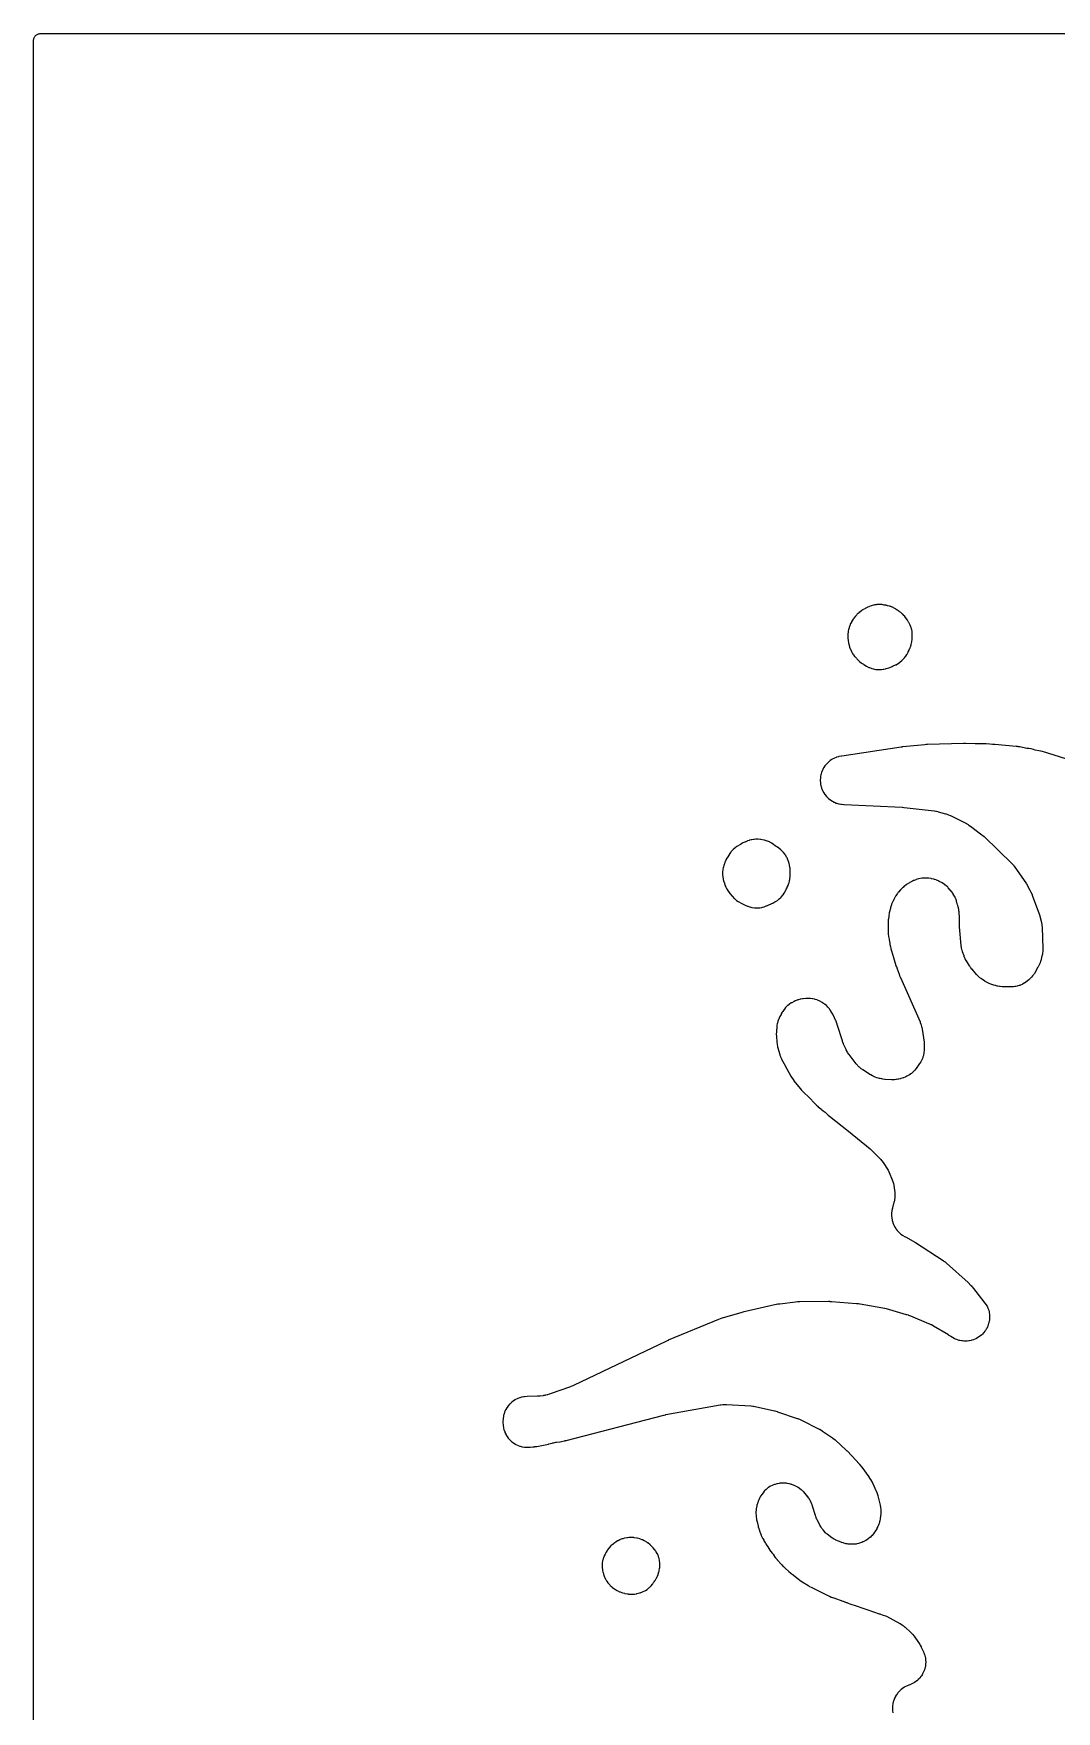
# Model space of a CAD drawing. Header units: millimetres. Extents: x 0 to 300, y 0 to 300.
# Drawn here: x -0.1 to 117.7, y 107 to 300.1 of the extents above; entities that cross this region are included whole.
import ezdxf

# ---------------------------------------------------------------- set-up
doc = ezdxf.new("R2010")
doc.units = ezdxf.units.MM
doc.layers.add('CUT', color=7, linetype='CONTINUOUS')

msp = doc.modelspace()

# ---------------------------------------------------------------- linework, layer by layer
at = {"layer": 'CUT'}
for points in [[(-0.05, 0.7696), (-0.05, 299.2304), (-0.0452, 299.3283), (-0.0337, 299.4059), (-0.0146, 299.4819), (0.0118, 299.5558), (0.0453, 299.6267), (0.0856, 299.6939), (0.1323, 299.7569), (0.185, 299.815), (0.2431, 299.8677), (0.3061, 299.9144), (0.3733, 299.9547), (0.4442, 299.9882), (0.5181, 300.0146), (0.5941, 300.0337), (0.6717, 300.0452), (0.7696, 300.05), (299.2289, 300.05)], [(118.7454, 216.6134), (116.0347, 217.4322), (116.0195, 217.4366), (115.8472, 217.4841), (115.8165, 217.4917), (115.642, 217.5306), (115.6265, 217.5338), (115.2155, 217.6148), (115.0306, 217.6672), (115.0049, 217.674), (114.7613, 217.7323), (114.7091, 217.7425), (114.4615, 217.7804), (114.4352, 217.7838), (114.2575, 217.8035), (113.4468, 217.9633), (113.4306, 217.9662), (113.2461, 217.9977), (113.2134, 218.0024), (113.0276, 218.0242), (113.0111, 218.0259), (110.5476, 218.251), (110.5379, 218.2518), (110.4193, 218.2608), (110.3988, 218.2621), (110.29, 218.2668), (110.28, 218.2672), (109.9927, 218.2753), (109.5534, 218.3144), (109.5375, 218.3156), (109.3581, 218.3271), (109.3263, 218.3284), (109.1466, 218.331), (109.1307, 218.331), (108.3147, 218.3224), (107.1938, 218.354), (107.1854, 218.3541), (107.0827, 218.3557), (107.065, 218.3557), (106.9711, 218.3545), (106.9624, 218.3543), (102.8285, 218.2455), (102.8171, 218.2451), (102.6777, 218.239), (102.6536, 218.2374), (102.5263, 218.227), (102.5145, 218.2259), (99.9924, 217.9722), (99.985, 217.9714), (99.8944, 217.9612), (99.8787, 217.9593), (99.796, 217.9479), (99.7884, 217.9468), (92.9433, 216.9217), (92.9123, 216.9163), (92.6219, 216.8581), (92.5609, 216.8427), (92.3585, 216.781), (92.2994, 216.7597), (92.1039, 216.6785), (92.0472, 216.6515), (91.8607, 216.5514), (91.8068, 216.5191), (91.631, 216.4012), (91.5806, 216.3637), (91.4172, 216.2291), (91.3707, 216.1869), (91.2213, 216.037), (91.1792, 215.9903), (91.0452, 215.8265), (91.0079, 215.776), (90.8906, 215.5998), (90.8584, 215.5458), (90.759, 215.359), (90.7322, 215.3021), (90.6516, 215.1064), (90.6305, 215.0472), (90.5694, 214.8446), (90.5543, 214.7836), (90.5134, 214.5759), (90.5043, 214.5138), (90.484, 214.3031), (90.481, 214.2403), (90.4814, 214.0287), (90.4846, 213.9659), (90.5058, 213.7553), (90.5152, 213.6932), (90.5569, 213.4857), (90.5723, 213.4248), (90.6341, 213.2224), (90.6554, 213.1633), (90.7369, 212.9679), (90.7638, 212.9112), (90.864, 212.7247), (90.8964, 212.6709), (91.0144, 212.4952), (91.052, 212.4448), (91.1866, 212.2815), (91.2289, 212.235), (91.3789, 212.0857), (91.4256, 212.0436), (91.5895, 211.9097), (91.6401, 211.8724), (91.8163, 211.7553), (91.8703, 211.7231), (92.0572, 211.6238), (92.1141, 211.5971), (92.3098, 211.5166), (92.369, 211.4955), (92.5717, 211.4346), (92.6327, 211.4195), (92.8404, 211.3787), (92.9026, 211.3697), (93.1975, 211.3414), (93.2288, 211.3392), (99.9013, 211.0289), (99.935, 211.0268), (100.0972, 211.0135), (100.1308, 211.0102), (103.5856, 210.6053), (103.6215, 210.6004), (103.7766, 210.5762), (103.8477, 210.5624), (104.0006, 210.5266), (104.0357, 210.5177), (104.9033, 210.2798), (104.9491, 210.266), (105.1457, 210.2014), (105.2348, 210.1671), (105.424, 210.0833), (105.4672, 210.0629), (107.2867, 209.146), (107.3263, 209.1249), (107.4959, 209.0292), (107.572, 208.9814), (107.7319, 208.8704), (107.7682, 208.8438), (108.9058, 207.9717), (109.3175, 207.6528), (112.5514, 204.5131), (112.7366, 204.3153), (112.767, 204.2755), (112.7911, 204.2427), (114.1973, 202.2339), (114.5972, 201.5021), (114.7194, 201.2689), (114.846, 200.9914), (114.8724, 200.9274), (115.7177, 198.6532), (115.9204, 197.759), (115.9293, 197.7152), (115.9632, 197.5247), (115.9748, 197.4362), (115.9909, 197.2434), (115.9936, 197.1988), (116.0822, 194.7916), (116.0827, 194.7444), (116.0802, 194.5404), (116.0744, 194.4463), (116.0545, 194.2669), (116.0396, 194.1739), (115.9973, 193.9742), (115.9864, 193.9284), (115.8377, 193.3643), (115.8255, 193.3221), (115.7687, 193.1408), (115.7387, 193.0584), (115.6741, 192.9033), (115.6367, 192.824), (115.5479, 192.656), (115.5265, 192.6177), (115.1093, 191.9088), (115.0827, 191.8663), (115.0321, 191.7898), (114.9469, 191.6748), (114.9153, 191.6345), (114.7739, 191.4637), (114.7046, 191.3885), (114.5642, 191.2516), (114.4872, 191.1842), (114.3129, 191.0472), (114.2719, 191.0166), (113.9608, 190.7979), (113.9224, 190.7723), (113.7631, 190.6714), (113.6977, 190.6409), (113.5118, 190.5651), (113.4684, 190.5486), (113.4215, 190.532), (113.3814, 190.5189), (113.2067, 190.4657), (113.125, 190.4447), (112.9668, 190.4115), (112.8836, 190.3978), (112.7232, 190.3785), (112.6391, 190.3721), (112.4565, 190.3664), (112.4143, 190.366), (111.4449, 190.378), (111.3977, 190.3797), (111.1939, 190.3923), (111.1002, 190.4027), (110.9218, 190.4314), (110.8296, 190.451), (110.6321, 190.5031), (110.5868, 190.5162), (110.1747, 190.647), (110.1309, 190.662), (109.9697, 190.7219), (109.4517, 190.9909), (109.4465, 190.9941), (109.4077, 191.0191), (109.0217, 191.2811), (108.9875, 191.3054), (108.8414, 191.4142), (108.7762, 191.4674), (108.6559, 191.5745), (108.5956, 191.6332), (108.4707, 191.7658), (108.4426, 191.797), (107.9405, 192.3793), (107.9155, 192.4095), (107.8097, 192.5428), (107.7635, 192.6062), (107.669, 192.7476), (107.6479, 192.7807), (107.2905, 193.3663), (107.2664, 193.4081), (107.1666, 193.5919), (107.1248, 193.6789), (107.0439, 193.8718), (107.0264, 193.9168), (106.8536, 194.3949), (106.8407, 194.4332), (106.7882, 194.5999), (106.7673, 194.6778), (106.7334, 194.8287), (106.7191, 194.9081), (106.6953, 195.0812), (106.6907, 195.1213), (106.4864, 197.2757), (106.4836, 198.4719), (106.4832, 198.4948), (106.4734, 198.7524), (106.47, 198.7978), (106.4419, 199.0541), (106.439, 199.0767), (106.4222, 199.1923), (106.4174, 199.2206), (106.3662, 199.4867), (106.3529, 199.5426), (106.2994, 199.7288), (106.2811, 199.7832), (106.2206, 199.9395), (106.217, 199.9642), (106.2055, 200.0242), (106.157, 200.2242), (106.1398, 200.2828), (106.0725, 200.4772), (106.0498, 200.5339), (105.9496, 200.7533), (105.9204, 200.8096), (105.786, 201.0401), (105.75, 201.0952), (105.5671, 201.3456), (105.547, 201.3717), (105.4626, 201.4756), (105.4381, 201.5041), (105.1988, 201.7657), (105.1448, 201.8181), (104.8766, 202.0498), (104.8474, 202.0735), (104.7829, 202.1229), (104.7561, 202.1424), (104.4992, 202.3188), (104.4429, 202.3534), (104.1692, 202.5023), (104.1398, 202.5174), (104.1072, 202.533), (104.0822, 202.5443), (103.8448, 202.6458), (103.7936, 202.6652), (103.6183, 202.723), (103.5656, 202.7379), (103.5444, 202.7429), (103.5086, 202.754), (103.2938, 202.8085), (103.2293, 202.8214), (102.9327, 202.8649), (102.8641, 202.8712), (102.5344, 202.8837), (102.4624, 202.8824), (102.2207, 202.8643), (102.1493, 202.8549), (101.8319, 202.7948), (101.7677, 202.7792), (101.5155, 202.7038), (101.4589, 202.684), (101.2715, 202.6082), (101.217, 202.5832), (101.0932, 202.519), (101.0791, 202.513), (101.015, 202.4814), (100.9402, 202.4392), (100.9389, 202.4386), (100.7796, 202.3555), (100.7487, 202.3383), (100.4622, 202.1681), (100.4034, 202.1287), (100.1375, 201.928), (100.1098, 201.9059), (99.9998, 201.813), (99.9741, 201.79), (99.738, 201.5677), (99.6905, 201.5179), (99.4797, 201.2715), (99.458, 201.2447), (99.3538, 201.1087), (99.3361, 201.0845), (99.175, 200.8527), (99.1432, 200.802), (99.0441, 200.6263), (99.0172, 200.5728), (98.9539, 200.4313), (98.8462, 200.2409), (98.8136, 200.1747), (98.6839, 199.8674), (98.6595, 199.7991), (98.5688, 199.4911), (98.5525, 199.4218), (98.5418, 199.3613), (98.5037, 199.2452), (98.4892, 199.1908), (98.4838, 199.1737), (98.4694, 199.1195), (98.4125, 198.861), (98.407, 198.8334), (98.3521, 198.5188), (98.3472, 198.485), (98.3088, 198.165), (98.3043, 198.0968), (98.3038, 198.0523), (98.299, 198.0098), (98.2955, 197.9622), (98.2871, 197.7369), (98.2867, 197.713), (98.2871, 196.7795), (98.2877, 196.7524), (98.2986, 196.4977), (98.3032, 196.4438), (98.3355, 196.1909), (98.3395, 196.1642), (98.3964, 195.8315), (98.398, 195.8144), (98.4082, 195.7465), (98.4252, 195.6635), (98.5363, 195.0137), (98.5407, 194.9905), (98.5864, 194.7723), (98.5978, 194.7264), (98.6595, 194.5122), (98.6664, 194.4896), (98.9161, 193.729), (99.0513, 193.2113), (99.0579, 193.1879), (99.1242, 192.9684), (99.14, 192.9224), (99.2228, 192.7086), (99.232, 192.6861), (99.3426, 192.4298), (99.5406, 191.8267), (99.5458, 191.8116), (99.6066, 191.6408), (99.6181, 191.6108), (99.6875, 191.4433), (99.6938, 191.4286), (101.9588, 186.321), (101.9776, 186.2757), (102.0536, 186.0775), (102.084, 185.9843), (102.1394, 185.7794), (102.151, 185.7317), (102.199, 185.5098), (102.4206, 183.9821), (102.439, 183.2818), (102.4391, 183.2378), (102.4378, 183.1713), (102.3966, 182.704), (102.3963, 182.7011), (102.3629, 182.5391), (102.3412, 182.4537), (102.2921, 182.2922), (102.2626, 182.2092), (102.199, 182.0529), (102.162, 181.9729), (102.0843, 181.8231), (102.0401, 181.7469), (101.9371, 181.5862), (101.9124, 181.5497), (101.5134, 180.9865), (101.4853, 180.9488), (101.3596, 180.7887), (101.2981, 180.7177), (101.1736, 180.5876), (101.1055, 180.523), (100.9575, 180.396), (100.8869, 180.3408), (100.744, 180.2396), (100.6723, 180.1935), (100.5312, 180.1113), (100.4557, 180.0717), (100.3079, 180.0024), (100.2292, 179.9697), (100.0558, 179.9064), (100.0154, 179.8927), (99.73, 179.8027), (99.688, 179.7905), (99.5051, 179.7419), (99.4197, 179.7233), (99.2547, 179.6952), (99.168, 179.6844), (99.0011, 179.6714), (98.9138, 179.6686), (98.7245, 179.6711), (98.6809, 179.6727), (97.9435, 179.7161), (97.8923, 179.7205), (97.6715, 179.7454), (97.5703, 179.7624), (97.3534, 179.8107), (97.3036, 179.8232), (97.0413, 179.8966), (96.9963, 179.9103), (96.8032, 179.9747), (96.7156, 180.0087), (96.5511, 180.0821), (96.4673, 180.1245), (96.2904, 180.2253), (96.2501, 180.2495), (95.3555, 180.8186), (95.3202, 180.8421), (95.1698, 180.9474), (95.1026, 180.999), (94.9784, 181.1035), (94.916, 181.1608), (94.8014, 181.2758), (94.7443, 181.3384), (94.6267, 181.4794), (94.6003, 181.5125), (93.788, 182.5788), (93.7566, 182.6226), (93.6259, 182.8157), (93.5706, 182.9081), (93.4624, 183.1147), (93.4387, 183.1631), (93.1625, 183.7708), (93.1398, 183.8252), (93.038, 184.0916), (93.0186, 184.1474), (92.4685, 185.9035), (92.4611, 185.9258), (92.3723, 186.1766), (92.355, 186.2203), (92.354, 186.2225), (92.3503, 186.2375), (92.333, 186.2947), (92.2659, 186.4847), (92.2433, 186.54), (92.125, 186.7959), (92.1118, 186.8228), (91.9211, 187.1892), (91.9044, 187.2191), (91.7403, 187.4971), (91.7214, 187.5255), (91.7047, 187.5562), (91.6741, 187.607), (91.5628, 187.7732), (91.5276, 187.8209), (91.4015, 187.976), (91.3619, 188.0203), (91.222, 188.1631), (91.1785, 188.2035), (91.0259, 188.3327), (90.9789, 188.3689), (90.7496, 188.5292), (90.7249, 188.5456), (90.7036, 188.5591), (90.6764, 188.5754), (90.4161, 188.7223), (90.3594, 188.7507), (90.164, 188.8368), (90.1048, 188.8595), (89.9018, 188.9258), (89.8407, 188.9425), (89.6321, 188.9884), (89.5696, 188.9989), (89.3576, 189.024), (89.2943, 189.0283), (88.9955, 189.0339), (88.9638, 189.0337), (88.8331, 189.0296), (88.8014, 189.0278), (88.5026, 189.0037), (88.4395, 188.9954), (88.2288, 188.9571), (88.1669, 188.9426), (87.9611, 188.8835), (87.9009, 188.863), (87.6224, 188.7521), (87.5932, 188.7396), (87.49, 188.6925), (87.461, 188.6784), (87.1916, 188.5385), (87.136, 188.506), (86.9545, 188.3872), (86.9025, 188.3493), (86.7338, 188.2128), (86.6859, 188.1699), (86.5318, 188.0172), (86.4884, 187.9696), (86.3504, 187.8023), (86.312, 187.7506), (86.1602, 187.5231), (86.1351, 187.4876), (86.1043, 187.4396), (85.9941, 187.2495), (85.9793, 187.2247), (85.9648, 187.1991), (85.8336, 186.9545), (85.8082, 186.9014), (85.7973, 186.8757), (85.6924, 186.6513), (85.6709, 186.5997), (85.6064, 186.4227), (85.5895, 186.3694), (85.5435, 186.1981), (85.5306, 186.1395), (85.4901, 185.902), (85.4824, 185.8368), (85.468, 185.6195), (85.467, 185.5544), (85.468, 185.5262), (85.4625, 185.494), (85.4584, 185.467), (85.4256, 185.2116), (85.421, 185.1573), (85.4132, 184.9735), (85.4132, 184.9189), (85.4242, 184.6617), (85.426, 184.6345), (85.4775, 184.0338), (85.4802, 184.0086), (85.51, 183.7717), (85.5183, 183.7217), (85.5668, 183.4878), (85.5724, 183.4632), (85.7296, 182.8313), (85.7366, 182.8055), (85.8077, 182.5634), (85.8249, 182.5127), (85.89, 182.3445), (85.9114, 182.2955), (86.0219, 182.0686), (86.0341, 182.0447), (86.3231, 181.5091), (86.3639, 181.4283), (86.3875, 181.3857), (86.4076, 181.3525), (87.0816, 180.1032), (87.0956, 180.0787), (87.2322, 179.8503), (87.2632, 179.8031), (87.4194, 179.5877), (87.4365, 179.5652), (88.1484, 178.6688), (88.1636, 178.6504), (88.3096, 178.4799), (88.3419, 178.445), (88.5002, 178.2858), (88.5173, 178.2693), (89.2479, 177.5876), (89.7994, 176.9895), (89.8155, 176.9726), (90.0016, 176.7851), (90.0358, 176.7531), (90.2351, 176.5796), (90.253, 176.5646), (90.531, 176.3399), (90.6012, 176.2734), (90.6314, 176.2466), (90.807, 176.1002), (90.8228, 176.0875), (91.0242, 175.9301), (91.2558, 175.714), (91.266, 175.7047), (91.3819, 175.6011), (91.4027, 175.5833), (91.523, 175.4848), (91.5337, 175.4762), (93.7372, 173.7487), (96.2305, 171.7336), (97.416, 170.5483), (97.7181, 170.1458), (98.2752, 169.285), (98.2991, 169.2337), (98.3152, 169.1971), (98.8239, 167.9732), (98.9023, 167.7257), (98.932, 167.552), (98.9388, 167.5054), (99.038, 166.6834), (99.0424, 166.6378), (99.0568, 166.4403), (99.0591, 166.3489), (99.0551, 166.1737), (99.0486, 166.0825), (99.028, 165.9086), (99.0129, 165.8184), (98.971, 165.6248), (98.9602, 165.5803), (98.7875, 164.9339), (98.7803, 164.9038), (98.7186, 164.618), (98.7085, 164.5568), (98.6844, 164.3494), (98.6802, 164.2875), (98.6763, 164.0787), (98.6781, 164.0167), (98.6944, 163.8084), (98.7023, 163.7469), (98.7387, 163.5413), (98.7524, 163.4808), (98.8085, 163.2796), (98.8281, 163.2208), (98.9034, 163.026), (98.9285, 162.9693), (99.0224, 162.7827), (99.0529, 162.7287), (99.1643, 162.552), (99.1999, 162.5012), (99.3279, 162.3362), (99.3682, 162.2891), (99.5116, 162.1372), (99.5563, 162.0943), (99.7137, 161.957), (99.7624, 161.9185), (99.9323, 161.7971), (99.9811, 161.7657), (99.9816, 161.7653), (99.9821, 161.765), (99.9844, 161.7635), (99.987, 161.7621), (100.2404, 161.6078), (100.2683, 161.5918), (101.4337, 160.9602), (104.6145, 158.8783), (104.6459, 158.8569), (104.7801, 158.7612), (104.8402, 158.7147), (104.9664, 158.6087), (104.995, 158.5837), (107.4766, 156.3266), (107.7968, 156.0178), (107.8226, 155.992), (107.9321, 155.8781), (107.9806, 155.8237), (108.0811, 155.7018), (108.1037, 155.6733), (109.6795, 153.6075), (109.7302, 153.4997), (109.7666, 153.411), (109.8277, 153.2379), (109.8551, 153.1461), (109.8986, 152.9678), (109.9167, 152.8737), (109.9423, 152.692), (109.9509, 152.5966), (109.9582, 152.4131), (109.9572, 152.3174), (109.9462, 152.1341), (109.9357, 152.0389), (109.9065, 151.8577), (109.8866, 151.764), (109.8395, 151.5866), (109.8103, 151.4953), (109.7457, 151.3235), (109.7076, 151.2356), (109.6262, 151.0711), (109.5795, 150.9875), (109.4821, 150.8319), (109.4273, 150.7533), (109.3149, 150.6082), (109.2525, 150.5355), (109.1262, 150.4023), (109.0569, 150.3361), (108.9179, 150.2162), (108.8424, 150.1573), (108.6921, 150.0518), (108.6111, 150.0008), (108.4511, 149.9108), (108.3654, 149.868), (108.1972, 149.7945), (108.1076, 149.7605), (107.933, 149.704), (107.8404, 149.6792), (107.661, 149.6404), (107.5665, 149.6249), (107.3841, 149.6042), (107.2885, 149.5982), (107.105, 149.5958), (107.0092, 149.5993), (106.8264, 149.6152), (106.7314, 149.6283), (106.5511, 149.6623), (106.4579, 149.6848), (106.2819, 149.7367), (106.1914, 149.7683), (106.0214, 149.8375), (105.9346, 149.878), (105.7723, 149.9637), (105.69, 150.0127), (105.517, 150.1275), (105.4962, 150.142), (105.4909, 150.1457), (105.473, 150.158), (105.4556, 150.1695), (105.2491, 150.3014), (105.2307, 150.3127), (103.4997, 151.3371), (103.4805, 151.3481), (103.2614, 151.4677), (103.222, 151.4875), (102.9952, 151.5918), (102.9749, 151.6007), (100.8971, 152.4702), (100.8792, 152.4774), (100.6752, 152.5556), (100.6387, 152.5684), (100.4304, 152.6341), (100.4119, 152.6397), (98.0864, 153.2972), (98.0708, 153.3013), (97.8942, 153.3465), (97.8628, 153.3537), (97.6842, 153.3899), (97.6683, 153.3929), (95.0603, 153.8535), (95.045, 153.856), (94.8719, 153.8823), (94.8412, 153.8862), (94.667, 153.904), (94.6516, 153.9054), (91.7714, 154.1305), (91.758, 154.1314), (91.6064, 154.1401), (91.5795, 154.1411), (91.4277, 154.1433), (91.4143, 154.1434), (88.1211, 154.1239), (88.1024, 154.1235), (87.8914, 154.1161), (87.8541, 154.1137), (87.6438, 154.094), (87.6252, 154.092), (85.829, 153.8705), (85.8136, 153.8684), (85.639, 153.8425), (85.6082, 153.8372), (85.4351, 153.8029), (85.4198, 153.7996), (81.7074, 152.9685), (81.6975, 152.9662), (81.5763, 152.937), (81.5554, 152.9317), (81.4454, 152.9012), (81.4353, 152.8983), (79.1737, 152.2325), (79.1575, 152.2275), (78.9753, 152.1686), (78.9433, 152.1573), (78.7645, 152.0888), (78.7487, 152.0826), (72.9747, 149.6941), (72.967, 149.6909), (72.8731, 149.6506), (72.8569, 149.6434), (72.772, 149.6042), (72.7642, 149.6005), (62.0691, 144.4817), (62.0205, 144.4601), (61.7829, 144.3621), (61.7331, 144.3432), (59.3778, 143.5219), (59.3772, 143.5216), (59.3124, 143.499), (59.2731, 143.4861), (59.0783, 143.4273), (59.0402, 143.4166), (58.8742, 143.3738), (58.7968, 143.3572), (58.6278, 143.3283), (58.5887, 143.3224), (58.2612, 143.2801), (58.2135, 143.2751), (57.9827, 143.2569), (57.9349, 143.2543), (56.7623, 143.2207), (56.7315, 143.219), (56.4417, 143.1967), (56.3805, 143.189), (56.1759, 143.1532), (56.1157, 143.1396), (55.9155, 143.0843), (55.8569, 143.065), (55.663, 142.9907), (55.6065, 142.9659), (55.4206, 142.8732), (55.3668, 142.8431), (55.1907, 142.7329), (55.1401, 142.6978), (54.9754, 142.5712), (54.9284, 142.5313), (54.7766, 142.3895), (54.7336, 142.3453), (54.5962, 142.1895), (54.5577, 142.1413), (54.4359, 141.9731), (54.4022, 141.9214), (54.2972, 141.7422), (54.2686, 141.6876), (54.1813, 141.4991), (54.1582, 141.442), (54.0894, 141.246), (54.0718, 141.1869), (54.0223, 140.9852), (54.0105, 140.9246), (53.9805, 140.7191), (53.9746, 140.6577), (53.9606, 140.3674), (53.9599, 140.3365), (53.9599, 140.2675), (53.9606, 140.2363), (53.9749, 139.9428), (53.981, 139.8807), (54.0116, 139.673), (54.0236, 139.6118), (54.0743, 139.4081), (54.0922, 139.3484), (54.1625, 139.1505), (54.1861, 139.0928), (54.2753, 138.9027), (54.3045, 138.8476), (54.4117, 138.6671), (54.4461, 138.6151), (54.5703, 138.4459), (54.6096, 138.3975), (54.7498, 138.2411), (54.7936, 138.1968), (54.9483, 138.0548), (54.9962, 138.0149), (55.1639, 137.8887), (55.2155, 137.8537), (55.3948, 137.7443), (55.4495, 137.7145), (55.6385, 137.6231), (55.6959, 137.5987), (55.8929, 137.5262), (55.9524, 137.5075), (56.1556, 137.4544), (56.2166, 137.4416), (56.4239, 137.4086), (56.4859, 137.4018), (56.6955, 137.3891), (56.7578, 137.3883), (57.0514, 137.3991), (57.0826, 137.4011), (57.3901, 137.4274), (57.4079, 137.4292), (57.6092, 137.4522), (57.6447, 137.4572), (57.8444, 137.4914), (57.862, 137.4947), (59.1995, 137.7624), (59.23, 137.7692), (59.6091, 137.8645), (59.6393, 137.8729), (59.6839, 137.8865), (59.7743, 137.9093), (59.9493, 137.9444), (60.0415, 137.9583), (60.0965, 137.9639), (60.127, 137.9677), (60.5076, 138.0249), (60.5381, 138.0303), (60.9946, 138.1216), (61.0031, 138.1234), (61.1065, 138.1455), (61.1243, 138.1496), (61.2183, 138.1726), (61.227, 138.1748), (72.4723, 141.0889), (72.507, 141.0972), (72.6751, 141.1341), (72.71, 141.1411), (78.9671, 142.2755), (79.0244, 142.2841), (79.2734, 142.3139), (79.389, 142.3207), (79.6398, 142.3203), (79.6977, 142.3184), (82.5049, 142.144), (82.5424, 142.1409), (82.7049, 142.1244), (82.7796, 142.1138), (82.9403, 142.0846), (82.9772, 142.0771), (85.2118, 141.5793), (85.2634, 141.5663), (85.5107, 141.4967), (85.5614, 141.4808), (87.8302, 140.7037), (87.8887, 140.6815), (88.1674, 140.5653), (88.2243, 140.5393), (90.3479, 139.4864), (90.4079, 139.4539), (90.692, 139.287), (90.7496, 139.2503), (91.8859, 138.4688), (91.9394, 138.4292), (92.1907, 138.2294), (92.2413, 138.1862), (93.4644, 137.0671), (93.5405, 136.9822), (93.562, 136.9593), (94.1211, 136.3934), (94.9871, 135.4357), (95.0021, 135.4182), (95.2624, 135.0876), (96.0485, 133.987), (96.0796, 133.9408), (96.223, 133.7132), (96.2513, 133.6652), (96.5071, 133.2015), (96.8863, 132.4304), (96.9087, 132.3816), (96.9995, 132.1674), (97.0358, 132.0663), (97.1021, 131.8434), (97.116, 131.7915), (97.368, 130.7303), (97.3768, 130.6893), (97.411, 130.511), (97.4231, 130.4281), (97.4395, 130.2683), (97.4444, 130.1846), (97.4468, 130.024), (97.4443, 129.9403), (97.4312, 129.7592), (97.4272, 129.7174), (97.3651, 129.1852), (97.3578, 129.1347), (97.3206, 128.9172), (97.2981, 128.8178), (97.2451, 128.63), (97.2122, 128.5336), (97.1395, 128.3525), (97.0966, 128.2601), (96.9931, 128.0652), (96.968, 128.0208), (96.7455, 127.6504), (96.7207, 127.6113), (96.6092, 127.4446), (96.5541, 127.3702), (96.4418, 127.2329), (96.427, 127.2165), (96.4196, 127.2092), (96.3888, 127.1804), (96.2101, 127.0206), (96.1693, 126.9861), (95.9885, 126.8417), (95.9015, 126.7798), (95.7284, 126.6706), (95.635, 126.6187), (95.4268, 126.5178), (95.3781, 126.4959), (95.2589, 126.4461), (95.2095, 126.427), (94.9934, 126.3505), (94.8919, 126.3207), (94.6945, 126.2744), (94.5903, 126.256), (94.389, 126.2318), (94.2834, 126.2249), (94.0541, 126.2227), (94.0012, 126.2237), (93.899, 126.2283), (93.8562, 126.2312), (93.6713, 126.248), (93.5863, 126.2595), (93.4247, 126.2888), (93.3412, 126.3079), (93.1828, 126.3515), (93.1013, 126.378), (92.9274, 126.4431), (92.8876, 126.459), (92.2829, 126.7168), (92.2448, 126.734), (92.0815, 126.8121), (92.0078, 126.8514), (91.87, 126.9328), (91.8, 126.9784), (91.6527, 127.0837), (91.6193, 127.1087), (91.2751, 127.3781), (91.2314, 127.4144), (91.1727, 127.4663), (91.1294, 127.5089), (91.0942, 127.5455), (90.7967, 127.8711), (90.7641, 127.9087), (90.6759, 128.0159), (90.662, 128.0346), (90.561, 128.1859), (90.4757, 128.3351), (90.4529, 128.3774), (90.1097, 129.0537), (90.0916, 129.0912), (90.0171, 129.2552), (89.9861, 129.3324), (89.926, 129.5022), (89.913, 129.5418), (89.5822, 130.6254), (89.5717, 130.6568), (89.4652, 130.9505), (89.4394, 131.0115), (89.342, 131.2122), (89.31, 131.2703), (89.1454, 131.5357), (89.1272, 131.5634), (88.9996, 131.7472), (88.9795, 131.7745), (88.7833, 132.0273), (88.7389, 132.0787), (88.5804, 132.2434), (88.5308, 132.2897), (88.4779, 132.3341), (88.3372, 132.4648), (88.2937, 132.5017), (88.1414, 132.6197), (88.0947, 132.6526), (87.9325, 132.7565), (87.8975, 132.7767), (87.8891, 132.7822), (87.7086, 132.8859), (87.6536, 132.9141), (87.464, 132.9999), (87.4066, 133.0227), (87.2955, 133.0605), (87.2078, 133.0962), (87.1478, 133.1172), (86.9426, 133.1777), (86.8809, 133.1926), (86.6707, 133.2325), (86.6078, 133.2412), (86.3948, 133.2601), (86.3313, 133.2625), (86.1174, 133.2601), (86.054, 133.2563), (86.0235, 133.2529), (85.8267, 133.2399), (85.7619, 133.2322), (85.5451, 133.1954), (85.4814, 133.1812), (85.2694, 133.1225), (85.2075, 133.1019), (85.0027, 133.0219), (84.9431, 132.9951), (84.7475, 132.8946), (84.691, 132.8619), (84.5067, 132.742), (84.4538, 132.7037), (84.2826, 132.5657), (84.234, 132.5221), (84.0777, 132.3674), (84.0337, 132.3192), (83.8941, 132.1493), (83.8552, 132.0968), (83.7924, 132.0022), (83.7607, 131.9599), (83.6463, 131.7925), (83.6175, 131.7464), (83.5274, 131.5869), (83.5027, 131.5385), (83.396, 131.3055), (83.3852, 131.2806), (83.3444, 131.1806), (83.3397, 131.1683), (83.3116, 131.103), (83.2884, 131.0401), (83.2581, 130.943), (83.2512, 130.9237), (83.2354, 130.8737), (83.2277, 130.8452), (83.1936, 130.7355), (83.1757, 130.6637), (83.1113, 130.3208), (83.1055, 130.2842), (83.1006, 130.2459), (83.0971, 130.2113), (83.073, 129.8851), (83.0716, 129.8157), (83.0825, 129.5026), (83.089, 129.4312), (83.1382, 129.099), (83.1532, 129.0265), (83.2437, 128.6897), (83.2544, 128.6543), (83.2608, 128.635), (83.2748, 128.5552), (83.2801, 128.5285), (83.335, 128.2784), (83.3489, 128.2259), (83.4033, 128.0511), (83.4216, 128), (83.4548, 127.9182), (83.5248, 127.6627), (83.5479, 127.5939), (83.6748, 127.2767), (83.6892, 127.2434), (83.8408, 126.9192), (83.8522, 126.8961), (83.9639, 126.6802), (83.9894, 126.6354), (84.1181, 126.4292), (84.1322, 126.4076), (84.1786, 126.3395), (84.1808, 126.3353), (84.2033, 126.2942), (84.3388, 126.0672), (84.3512, 126.0473), (84.6357, 125.6081), (84.6467, 125.5918), (84.773, 125.4093), (84.7964, 125.3777), (84.9337, 125.2033), (84.9461, 125.188), (85.0401, 125.0758), (85.174, 124.8794), (85.1879, 124.8599), (85.3218, 124.6785), (85.3516, 124.6411), (85.4986, 124.4701), (85.5146, 124.4523), (86.0155, 123.9123), (86.0293, 123.8958), (86.0445, 123.8783), (86.2196, 123.6841), (86.2518, 123.6509), (86.4406, 123.4698), (86.4575, 123.4541), (86.8257, 123.1256), (86.8434, 123.1104), (87.0459, 122.9426), (87.0828, 122.9142), (87.2969, 122.7615), (87.3161, 122.7483), (87.4068, 122.6885), (87.931, 122.2483), (87.9473, 122.235), (88.134, 122.0885), (88.1678, 122.0636), (88.3637, 121.9296), (88.3812, 121.918), (89.0275, 121.5062), (89.0426, 121.4969), (89.2149, 121.3937), (89.2459, 121.3763), (89.4236, 121.2829), (89.4395, 121.2748), (91.5068, 120.2601), (91.5258, 120.2512), (91.7415, 120.1539), (91.7802, 120.138), (92.0018, 120.055), (92.0215, 120.048), (93.0679, 119.6949), (93.0998, 119.6804), (93.114, 119.6742), (93.2746, 119.6059), (93.3033, 119.5945), (93.4399, 119.5442), (93.5126, 119.5133), (93.526, 119.5078), (93.6782, 119.4474), (93.7053, 119.4373), (93.8601, 119.3838), (93.8738, 119.3792), (94.6135, 119.142), (95.4731, 118.8481), (95.9437, 118.6872), (97.2607, 118.2369), (97.3378, 118.2105), (97.3973, 118.1902), (97.6145, 118.1159), (98.1111, 117.9461), (98.1126, 117.9454), (99.6361, 117.1182), (99.6717, 117.0979), (99.8242, 117.0065), (99.8927, 116.9613), (100.0201, 116.8693), (100.0845, 116.8185), (100.2191, 116.7025), (100.2496, 116.675), (100.8857, 116.0779), (100.9181, 116.046), (101.0549, 115.9047), (101.115, 115.8366), (101.2379, 115.683), (101.2654, 115.6469), (101.7975, 114.9136), (101.8242, 114.8748), (101.9356, 114.7044), (101.9831, 114.6233), (102.0772, 114.4427), (102.098, 114.4005), (102.3436, 113.8674), (102.3619, 113.8251), (102.4366, 113.6398), (102.467, 113.5528), (102.5171, 113.3834), (102.539, 113.2938), (102.5726, 113.1204), (102.5858, 113.0292), (102.6026, 112.8533), (102.607, 112.7612), (102.6069, 112.5846), (102.6024, 112.4925), (102.5853, 112.3166), (102.572, 112.2254), (102.5382, 112.052), (102.5162, 111.9625), (102.4658, 111.7932), (102.4353, 111.7062), (102.369, 111.5424), (102.3303, 111.4588), (102.2485, 111.3022), (102.202, 111.2226), (102.1056, 111.0745), (102.0516, 110.9998), (101.9415, 110.8617), (101.8806, 110.7925), (101.7577, 110.6656), (101.6904, 110.6025), (101.5559, 110.488), (101.4829, 110.4317), (101.3381, 110.3306), (101.26, 110.2815), (101.1061, 110.1948), (101.0237, 110.1534), (100.8411, 110.0725), (100.7985, 110.0549), (100.4654, 109.9261), (100.4081, 109.9006), (100.225, 109.8083), (100.1713, 109.7779), (99.9956, 109.6669), (99.945, 109.6315), (99.7808, 109.504), (99.734, 109.4639), (99.5828, 109.3213), (99.54, 109.2768), (99.4032, 109.1203), (99.3649, 109.0719), (99.2439, 108.9029), (99.2104, 108.8511), (99.1062, 108.6712), (99.0779, 108.6164), (98.9915, 108.4274), (98.9686, 108.3701), (98.9008, 108.1736), (98.8835, 108.1144), (98.8349, 107.9123), (98.8234, 107.8517), (98.7946, 107.6458), (98.789, 107.5844), (98.78, 107.3767), (98.7804, 107.315), (98.7915, 107.1075), (98.7978, 107.0461), (98.8288, 106.8406)]]:
    msp.add_lwpolyline(points, dxfattribs=at)
for points in [[(93.7274, 229.9031), (93.7459, 229.8184), (93.753, 229.7894), (93.8259, 229.5171), (93.844, 229.4602), (93.914, 229.2714), (93.9374, 229.2164), (94.0595, 228.9625), (94.0731, 228.9359), (94.0873, 228.9097), (94.1035, 228.8814), (94.263, 228.6188), (94.2997, 228.5649), (94.4322, 228.3899), (94.4741, 228.34), (94.63, 228.1726), (94.6368, 228.1635), (94.6729, 228.1197), (94.8009, 227.9775), (94.8408, 227.937), (94.9809, 227.8067), (95.0242, 227.7699), (95.1753, 227.6525), (95.2216, 227.6197), (95.4468, 227.4749), (95.471, 227.46), (95.7825, 227.2787), (95.8108, 227.2632), (96.0802, 227.124), (96.1388, 227.0973), (96.3403, 227.0177), (96.4013, 226.9971), (96.6098, 226.9381), (96.6725, 226.9237), (96.8859, 226.8859), (96.9497, 226.8779), (97.1658, 226.8617), (97.2301, 226.8602), (97.4468, 226.8658), (97.5109, 226.8707), (97.7259, 226.898), (97.7892, 226.9093), (98.0003, 226.9581), (98.0622, 226.9757), (98.3494, 227.0733), (98.3796, 227.0844), (98.8463, 227.2697), (98.8749, 227.2819), (99.1413, 227.4029), (99.1965, 227.4313), (99.3775, 227.5357), (99.4297, 227.5693), (99.5998, 227.6908), (99.6485, 227.7293), (99.8689, 227.9216), (99.8918, 227.9426), (99.9292, 227.9786), (99.9492, 227.9987), (100.1336, 228.1925), (100.1708, 228.2352), (100.2898, 228.3848), (100.3231, 228.4307), (100.4283, 228.5901), (100.4574, 228.6388), (100.5844, 228.8741), (100.5973, 228.8994), (100.7003, 229.1125), (100.7138, 229.1423), (100.7197, 229.1561), (100.7601, 229.239), (100.7852, 229.2975), (100.8279, 229.4127), (100.8335, 229.426), (100.8558, 229.4874), (100.8568, 229.4906), (100.8597, 229.4984), (100.8789, 229.5591), (100.885, 229.5824), (100.9203, 229.6977), (100.9362, 229.761), (100.9959, 230.0631), (101.0014, 230.0953), (101.0353, 230.3285), (101.039, 230.3596), (101.067, 230.653), (101.0699, 230.7154), (101.0694, 230.926), (101.0662, 230.9884), (101.0451, 231.1979), (101.0359, 231.2597), (100.9945, 231.4662), (100.9792, 231.5268), (100.9179, 231.7282), (100.8967, 231.7871), (100.816, 231.9816), (100.7893, 232.0381), (100.6503, 232.298), (100.6349, 232.3252), (100.4996, 232.5509), (100.483, 232.5773), (100.3198, 232.8217), (100.2827, 232.8718), (100.1497, 233.0342), (100.108, 233.0805), (99.9598, 233.2292), (99.9303, 233.2561), (99.9276, 233.259), (99.8836, 233.302), (99.7285, 233.4396), (99.6805, 233.4782), (99.5856, 233.5473), (99.5703, 233.5595), (99.5165, 233.5977), (99.446, 233.649), (99.4207, 233.6666), (99.4046, 233.6771), (99.3838, 233.6919), (99.3386, 233.7205), (99.2514, 233.7778), (99.2252, 233.7942), (99.1747, 233.8239), (99.1165, 233.8627), (99.058, 233.8974), (98.9891, 233.9334), (98.9739, 233.9424), (98.9192, 233.9712), (98.8976, 233.9813), (98.8551, 234.0035), (98.7933, 234.0318), (98.7678, 234.0418), (98.7303, 234.0593), (98.673, 234.0827), (98.5866, 234.1132), (98.5803, 234.1157), (98.5669, 234.1202), (98.4765, 234.1521), (98.4172, 234.1699), (98.2239, 234.2178), (98.2069, 234.2225), (98.1739, 234.2307), (98.1572, 234.2344), (98.1341, 234.2401), (98.1039, 234.2468), (98.0712, 234.2532), (98.03, 234.2623), (97.9987, 234.2683), (97.9706, 234.273), (97.8753, 234.2918), (97.8439, 234.2972), (97.7136, 234.3162), (97.7027, 234.318), (97.6942, 234.319), (97.5464, 234.3406), (97.4829, 234.3466), (97.2683, 234.3563), (97.2045, 234.356), (96.99, 234.3443), (96.9266, 234.3376), (96.7143, 234.3046), (96.6519, 234.2917), (96.444, 234.2377), (96.3831, 234.2186), (96.1011, 234.1145), (96.0714, 234.1027), (95.9167, 234.0366), (95.8901, 234.0245), (95.6418, 233.9048), (95.5903, 233.877), (95.4214, 233.7756), (95.3727, 233.7433), (95.1502, 233.5804), (95.1271, 233.5626), (94.9595, 233.4277), (94.9371, 233.4088), (94.7299, 233.2258), (94.6878, 233.185), (94.5523, 233.0412), (94.5141, 232.9968), (94.3438, 232.7791), (94.3262, 232.7556), (94.286, 232.6989), (94.2694, 232.6745), (94.119, 232.4409), (94.0894, 232.3899), (93.9977, 232.2137), (93.9729, 232.1603), (93.8678, 231.903), (93.8573, 231.8755), (93.8507, 231.8569), (93.8411, 231.8279), (93.7576, 231.5522), (93.7477, 231.5128), (93.747, 231.5102), (93.746, 231.5059), (93.7427, 231.4929), (93.7413, 231.4859), (93.7038, 231.3253), (93.6934, 231.2699), (93.6679, 231.0906), (93.6622, 231.0312), (93.6498, 230.7741), (93.65, 230.7072), (93.6529, 230.6569), (93.6513, 230.5075), (93.6533, 230.4499), (93.6688, 230.2564), (93.676, 230.1992), (93.7219, 229.9314)], [(79.5013, 202.1215), (79.5116, 202.0939), (79.6145, 201.8359), (79.6388, 201.7823), (79.729, 201.6055), (79.7582, 201.5543), (79.8642, 201.3866), (79.8979, 201.3383), (80.0673, 201.1182), (80.0858, 201.0952), (80.3429, 200.7911), (80.365, 200.7663), (80.5788, 200.5385), (80.6266, 200.4925), (80.7954, 200.3465), (80.8477, 200.3057), (81.0306, 200.1779), (81.0868, 200.1428), (81.3601, 199.9912), (81.3895, 199.9759), (81.8164, 199.7673), (81.8423, 199.7553), (82.0889, 199.6482), (82.1421, 199.6278), (82.3244, 199.5672), (82.3793, 199.5517), (82.5827, 199.5037), (82.643, 199.4924), (82.8982, 199.4576), (82.9636, 199.452), (83.1845, 199.4447), (83.2502, 199.4458), (83.4707, 199.4612), (83.5359, 199.4691), (83.7537, 199.5069), (83.8177, 199.5214), (84.0305, 199.5814), (84.0927, 199.6024), (84.3804, 199.7163), (84.4106, 199.7292), (84.9835, 199.9909), (85.0108, 200.0041), (85.2648, 200.1351), (85.3173, 200.1653), (85.4892, 200.2756), (85.5386, 200.3108), (85.6993, 200.4368), (85.7451, 200.4765), (85.9326, 200.6547), (85.9754, 200.6995), (86.154, 200.9057), (86.193, 200.9556), (86.3161, 201.1299), (86.3501, 201.1834), (86.4553, 201.3691), (86.4838, 201.4257), (86.5598, 201.5975), (86.6558, 201.7633), (86.685, 201.8203), (86.7738, 202.0168), (86.7972, 202.0764), (86.8659, 202.2808), (86.8833, 202.3424), (86.9312, 202.5526), (86.9423, 202.6157), (86.9564, 202.7289), (86.9668, 202.7744), (86.9775, 202.8339), (87.0041, 203.0362), (87.0091, 203.0965), (87.0194, 203.3818), (87.0197, 203.4094), (87.0287, 203.5384), (87.0301, 203.5972), (87.0256, 203.7955), (87.0216, 203.8542), (86.9989, 204.0513), (86.9895, 204.1094), (86.9326, 204.381), (86.9259, 204.4097), (86.893, 204.5371), (86.8829, 204.5722), (86.778, 204.9002), (86.7518, 204.9684), (86.6507, 205.1925), (86.6169, 205.2572), (86.4622, 205.5165), (86.4214, 205.5767), (86.2407, 205.8137), (86.1937, 205.8686), (85.9829, 206.0882), (85.9318, 206.136), (85.7177, 206.3152), (85.6637, 206.3558), (85.4749, 206.4825), (85.4169, 206.5172), (85.4011, 206.5255), (85.3866, 206.5368), (85.3318, 206.5752), (85.2848, 206.6046), (85.084, 206.76), (85.0388, 206.792), (84.882, 206.893), (84.8342, 206.921), (84.6692, 207.0081), (84.6192, 207.0318), (84.4148, 207.118), (84.3548, 207.1399), (84.0578, 207.2316), (83.9876, 207.249), (83.6554, 207.3116), (83.5934, 207.3202), (83.3486, 207.3419), (83.2957, 207.3444), (83.1173, 207.3455), (83.0644, 207.3436), (82.8568, 207.3276), (82.8029, 207.3211), (82.5832, 207.2852), (82.5288, 207.2739), (82.3473, 207.2278), (82.2941, 207.2118), (82.1172, 207.1502), (82.0656, 207.1296), (81.8266, 207.0222), (81.8256, 207.0218), (81.8103, 207.0167), (81.7545, 206.9955), (81.5703, 206.9154), (81.5168, 206.8891), (81.3408, 206.7922), (81.2899, 206.761), (81.2434, 206.7294), (81.2225, 206.7181), (80.9345, 206.5529), (80.8754, 206.5146), (80.6839, 206.3747), (80.6294, 206.3301), (80.4361, 206.1532), (80.3876, 206.1038), (80.224, 205.9178), (80.1819, 205.8646), (80.0499, 205.6778), (80.0137, 205.6204), (79.961, 205.5261), (79.9243, 205.476), (79.9073, 205.4517), (79.752, 205.218), (79.7214, 205.167), (79.6265, 204.9905), (79.6008, 204.9368), (79.5226, 204.7523), (79.502, 204.6965), (79.4413, 204.5054), (79.426, 204.448), (79.4187, 204.4147), (79.415, 204.406), (79.3929, 204.3468), (79.3283, 204.1441), (79.3122, 204.083), (79.268, 203.8749), (79.2579, 203.8126), (79.2344, 203.6011), (79.2305, 203.5381), (79.228, 203.3253), (79.2303, 203.2622), (79.2488, 203.0503), (79.2573, 202.9877), (79.2966, 202.7786), (79.3113, 202.7172), (79.3948, 202.4314), (79.4044, 202.4013)], [(66.088, 121.7476), (66.2668, 121.5463), (66.3139, 121.4985), (66.4809, 121.3462), (66.5328, 121.3036), (66.5459, 121.2939), (66.5851, 121.2608), (66.7381, 121.1425), (66.785, 121.1094), (67.0131, 120.9637), (67.0376, 120.9488), (67.0806, 120.924), (67.1096, 120.9083), (67.3864, 120.7669), (67.4465, 120.74), (67.6536, 120.6599), (67.7162, 120.6393), (67.9304, 120.581), (67.9948, 120.5669), (68.3015, 120.5165), (68.3341, 120.512), (68.3835, 120.5065), (68.4169, 120.5036), (68.7319, 120.485), (68.7988, 120.4845), (69.024, 120.4948), (69.0906, 120.5013), (69.3135, 120.535), (69.3791, 120.5485), (69.6844, 120.628), (69.7166, 120.6373), (69.7186, 120.6379), (69.7495, 120.6486), (70.0387, 120.7569), (70.0988, 120.783), (70.2965, 120.8811), (70.3536, 120.9132), (70.5401, 121.031), (70.5937, 121.0687), (70.7672, 121.2049), (70.8166, 121.248), (70.9753, 121.4012), (71.0201, 121.4491), (71.1623, 121.6178), (71.2019, 121.6699), (71.298, 121.8111), (71.3589, 121.8923), (71.378, 121.9192), (71.4553, 122.0344), (71.4706, 122.0582), (71.6091, 122.2856), (71.6363, 122.3351), (71.7206, 122.5057), (71.7433, 122.5574), (71.8123, 122.7347), (71.8304, 122.7882), (71.9046, 123.0439), (71.9118, 123.0712), (71.9281, 123.1381), (71.9349, 123.1697), (71.9917, 123.4684), (72.0005, 123.5323), (72.0194, 123.7488), (72.0218, 123.8132), (72.0188, 124.0305), (72.0146, 124.0948), (71.9898, 124.3107), (71.9792, 124.3743), (71.9327, 124.5865), (71.9158, 124.6488), (71.8482, 124.8552), (71.8251, 124.9155), (71.737, 125.1141), (71.708, 125.1717), (71.6004, 125.3604), (71.5657, 125.4148), (71.4397, 125.5918), (71.3996, 125.6424), (71.2564, 125.8057), (71.2115, 125.8521), (71.2054, 125.8578), (71.1806, 125.8883), (71.1312, 125.9424), (70.955, 126.1145), (70.8998, 126.1626), (70.6272, 126.3739), (70.5977, 126.3955), (70.539, 126.4358), (70.5131, 126.4527), (70.2649, 126.6061), (70.2107, 126.6361), (70.0237, 126.7281), (69.9669, 126.7527), (69.7718, 126.8262), (69.7129, 126.8452), (69.4322, 126.9209), (69.3712, 126.9342), (69.0789, 126.9831), (69.0163, 126.9905), (68.8043, 127.0048), (68.7412, 127.0059), (68.5288, 126.9992), (68.466, 126.9942), (68.4429, 126.9912), (68.2854, 126.9794), (68.2222, 126.9716), (68.0034, 126.9332), (67.9442, 126.9198), (67.7471, 126.8656), (67.6894, 126.8467), (67.4622, 126.7603), (67.4081, 126.7369), (67.2068, 126.6382), (67.1566, 126.6107), (66.9916, 126.5107), (66.9441, 126.4789), (66.7267, 126.3189), (66.7041, 126.3014), (66.6547, 126.2616), (66.6317, 126.2421), (66.5993, 126.2133), (66.5641, 126.1861), (66.3905, 126.0363), (66.3414, 125.9892), (66.1847, 125.8218), (66.1409, 125.7697), (65.9984, 125.5807), (65.9618, 125.5266), (65.8372, 125.3206), (65.8057, 125.2618), (65.7894, 125.2272), (65.7482, 125.1613), (65.7169, 125.1051), (65.6211, 124.9109), (65.5956, 124.8519), (65.5198, 124.6491), (65.5003, 124.5879), (65.4452, 124.3785), (65.432, 124.3156), (65.3982, 124.1017), (65.3914, 124.0378), (65.3781, 123.8017), (65.3775, 123.7417), (65.3845, 123.5563), (65.3889, 123.5008), (65.4122, 123.3148), (65.4215, 123.2599), (65.4703, 123.0325), (65.4842, 122.9789), (65.5436, 122.7856), (65.5605, 122.7245), (65.5791, 122.6674), (65.6589, 122.4576), (65.682, 122.4042), (65.7707, 122.2227), (65.7975, 122.1733), (65.8952, 122.0111), (65.9263, 121.9643), (66.0493, 121.7956)]]:
    msp.add_lwpolyline(points, close=True, dxfattribs=at)

doc.saveas('drawing.dxf')
